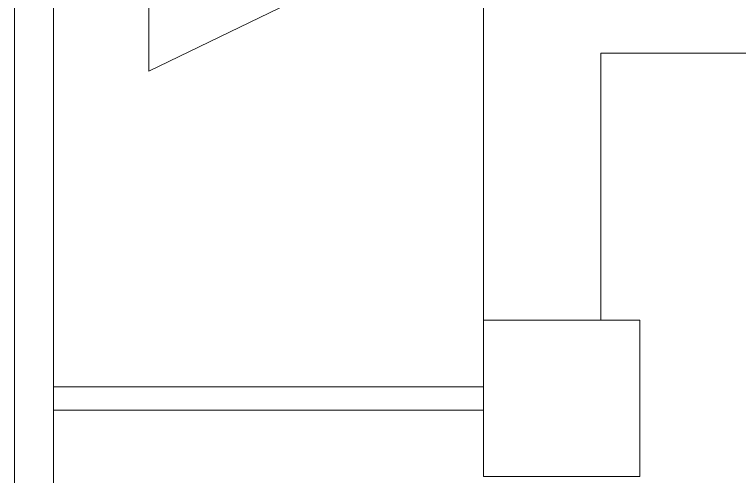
# Model space of a CAD drawing. Header units: millimetres. Extents: x 214 to 1190, y -192 to 1092.
# Drawn here: x 1042.178 to 1043.105, y 72.657 to 73.249 of the extents above; entities that cross this region are included whole.
import ezdxf

# ---------------------------------------------------------------- set-up
doc = ezdxf.new("R2010")
doc.units = ezdxf.units.MM
doc.layers.add('I-ARQ', color=8, linetype='Continuous', lineweight=0)

msp = doc.modelspace()

# ---------------------------------------------------------------- linework, layer by layer
at = {"layer": 'I-ARQ'}
for p, q in [((1042.17763, 77.4947), (1042.17763, 58.3447)), ((1042.17763, 77.4947), (1042.17763, 58.3447)), ((1042.17763, 77.4947), (1042.17763, 58.3447)), ((1042.22763, 77.4947), (1042.22763, 58.3447)), ((1042.22763, 77.4947), (1042.22763, 58.3447)), ((1042.22763, 77.4947), (1042.22763, 58.3447)), ((1042.77763, 72.8572), (1042.77763, 77.2947)), ((1045.40263, 73.19909), (1042.92763, 73.19909)), ((1042.92763, 73.19909), (1042.92763, 72.8572)), ((1042.97763, 72.8572), (1042.77763, 72.8572)), ((1042.77763, 72.8572), (1042.77763, 72.6572)), ((1042.97763, 72.6572), (1042.97763, 72.8572)), ((1042.77763, 72.7722), (1042.22763, 72.7722)), ((1042.77763, 72.7722), (1042.22763, 72.7722)), ((1042.77763, 72.7722), (1042.22763, 72.7722)), ((1042.77763, 72.7422), (1042.22763, 72.7422)), ((1042.77763, 72.7422), (1042.22763, 72.7422)), ((1042.77763, 72.7422), (1042.22763, 72.7422)), ((1042.77763, 72.6572), (1042.97763, 72.6572))]:
    msp.add_line(p, q, dxfattribs=at)
at = {"layer": 'I-ARQ', "ltscale": 10}
for p, q in [((1042.34937, 73.17589), (1042.34937, 73.59211)), ((1042.77763, 73.384), (1042.34937, 73.17589))]:
    msp.add_line(p, q, dxfattribs=at)

doc.saveas('drawing.dxf')
